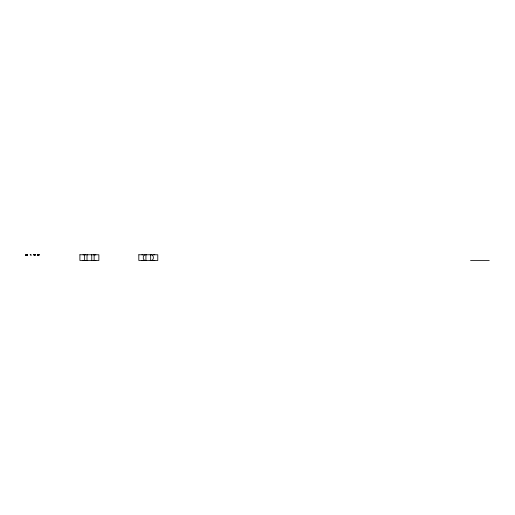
<?xml version="1.0" encoding="UTF-8"?>
<svg xmlns="http://www.w3.org/2000/svg" width="515" height="515" viewBox="0 0 515 515"><rect width="100%" height="100%" fill="white"/><g stroke="black" fill="none" stroke-linecap="round" stroke-linejoin="round"><path stroke-width="0.77" d="M25.814 255.337L25.814 254.77M26.098 255.337L26.046 254.77L26.117 255.337M26.529 255.337L26.233 254.77M26.741 255.337L26.767 254.77L26.651 255.337M27.173 255.195L26.877 254.77L26.889 255.337M27.102 255.337L26.986 254.77M27.346 254.77L27.585 255.337M31.364 255.054L30.102 254.77L31.093 255.054M33.996 254.539L33.939 255.112L35.226 255.112L35.129 254.539L33.971 254.539L34.042 255.105M34.042 254.539L34.196 255.105L34.157 254.539M34.312 255.112L34.312 254.539M34.556 255.112L34.556 254.539M35.226 255.112L34.956 254.539L34.956 255.105M37.376 254.996L37.376 254.668M38.876 254.552L38.908 255.118L37.653 255.118L37.653 254.552L38.915 254.668M37.878 255.118L37.679 254.552M37.84 255.118L37.878 254.552M37.994 255.118L37.994 254.552M38.091 255.118L38.091 254.552M38.239 255.118L38.239 254.552M38.329 255.118L38.329 254.552M38.49 255.118L38.49 254.552M38.561 255.118L38.548 254.545L38.702 255.118M38.908 255.118L38.664 254.552M38.915 254.996L38.786 254.552M39.146 254.996L39.146 254.668M84.647 260.461L84.647 254.77M87.016 260.461L87.016 254.77M91.754 260.461L91.754 254.77M94.129 260.461L94.129 254.77M145.932 260.043L145.932 255.183M150.67 260.043L150.67 255.183M145.133 254.77C142.571 254.977 142.571 260.255 145.133 260.461M151.468 260.461C154.03 260.255 154.03 254.977 151.468 254.77M83.539 254.77L83.005 254.77M141.915 254.77L142.958 254.77M83.539 260.461L83.005 260.461M141.915 260.461L142.958 260.461M34.621 254.539L34.647 255.105M34.37 254.539L34.408 255.105M83.591 254.77L84.042 254.77M85.162 254.77L85.587 254.77M87.331 254.77L87.711 254.77M146.241 254.77L146.627 254.77M83.591 260.461L84.042 260.461M85.162 260.461L85.587 260.461M87.331 260.461L87.711 260.461M146.241 260.461L146.627 260.461M94.264 254.77L95.88 254.77M25.75 254.77L27.649 254.77M25.75 255.337L27.649 255.337M470.543 260.461L489.25 260.461M93.189 254.77L93.82 254.77M153.76 254.77L154.21 254.77M94.85 254.77L95.301 254.77M93.189 260.461L93.82 260.461M153.76 260.461L154.21 260.461M94.85 260.461L95.301 260.461M150.2 254.77L150.586 254.77M91.284 254.77L91.67 254.77M150.2 260.461L150.586 260.461M91.284 260.461L91.67 260.461M34.756 254.539L34.878 255.105L34.769 254.539M79.902 254.77L79.902 260.461L98.867 260.461L98.867 254.77L79.902 254.77M138.818 254.77L138.818 260.461L157.783 260.461L157.783 254.77L138.818 254.77M154.796 254.77L154.803 254.77M154.796 260.461L154.803 260.461M95.88 260.461L95.887 260.461"/></g></svg>
